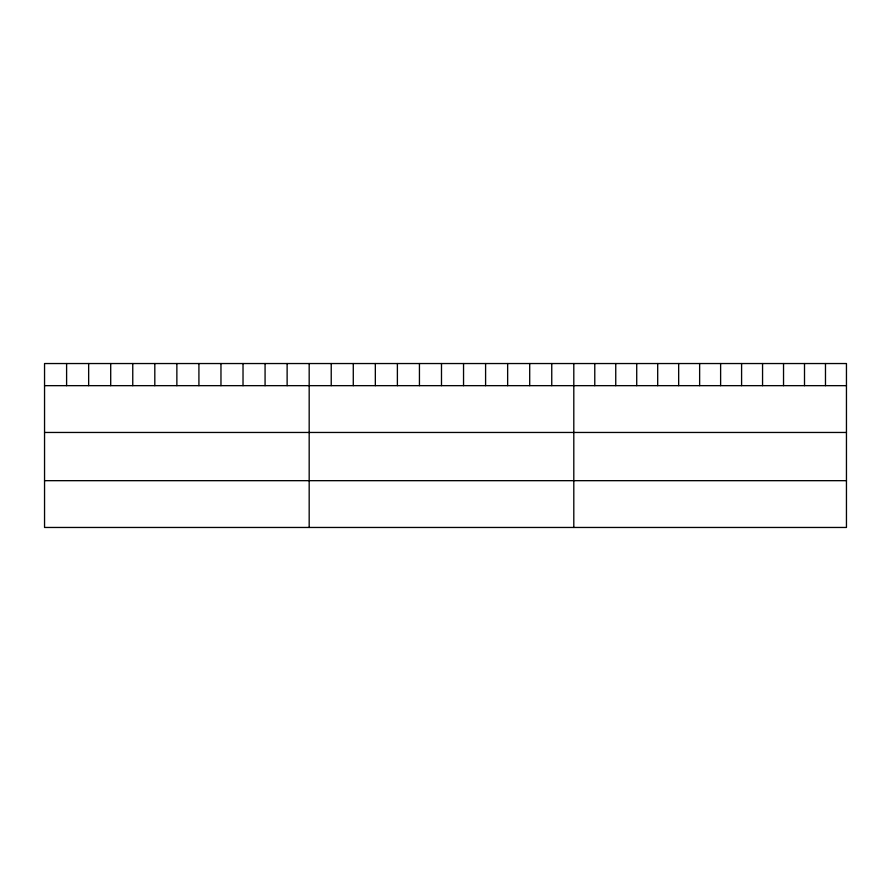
<?xml version="1.0" encoding="UTF-8"?>
<svg xmlns="http://www.w3.org/2000/svg" width="891" height="891" viewBox="0 0 891 891"><rect width="100%" height="100%" fill="white"/><g stroke="black" fill="none" stroke-linecap="round" stroke-linejoin="round"><path stroke-width="1.34" d="M846.45 385.658L846.45 527.461L44.55 527.461L44.55 363.539L846.45 363.539L846.45 385.658L44.55 385.658M44.55 432.458L846.45 432.458M44.55 480.672L846.45 480.672M825.478 363.539L825.478 385.658M804.506 363.539L804.506 385.658M783.534 363.539L783.534 385.658M762.562 363.539L762.562 385.658M741.59 363.539L741.59 385.658M720.619 363.539L720.619 385.658M699.635 363.539L699.635 385.658M678.664 363.539L678.664 385.658M657.692 363.539L657.692 385.658M636.72 363.539L636.72 385.658M615.748 363.539L615.748 385.658M594.776 363.539L594.776 385.658M573.804 363.539L573.804 527.461M551.752 363.539L551.752 385.658M529.7 363.539L529.7 385.658M507.647 363.539L507.647 385.658M485.595 363.539L485.595 385.658M463.543 363.539L463.543 385.658M441.49 363.539L441.49 385.658M419.438 363.539L419.438 385.658M397.386 363.539L397.386 385.658M375.334 363.539L375.334 385.658M353.281 363.539L353.281 385.658M331.229 363.539L331.229 385.658M309.177 363.539L309.177 527.461M287.125 363.539L287.125 385.658M265.072 363.539L265.072 385.658M243.02 363.539L243.02 385.658M220.968 363.539L220.968 385.658M198.916 363.539L198.916 385.658M176.864 363.539L176.864 385.658M154.811 363.539L154.811 385.658M132.759 363.539L132.759 385.658M110.707 363.539L110.707 385.658M88.654 363.539L88.654 385.658M66.602 363.539L66.602 385.658"/></g></svg>
